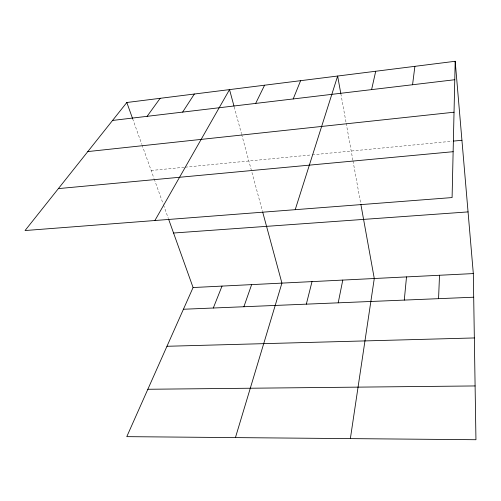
<?xml version="1.0" encoding="UTF-8"?>
<svg xmlns="http://www.w3.org/2000/svg" width="501" height="501" viewBox="0 0 501 501"><rect width="100%" height="100%" fill="white"/><g stroke="black" fill="none" stroke-linecap="round" stroke-linejoin="round"><path stroke-width="0.38" stroke-dasharray="2.5 1.88" d="M151.17 170.484L184.456 167.246M185.232 167.171L311.559 154.89M312.336 154.815L451.877 141.244M132.621 118.681L141.796 144.301M142.052 145.033L154.007 178.419M154.264 179.139L163.288 204.327M163.545 205.047L168.424 218.68M234.192 106.857L241.457 133.673M241.657 134.418L262.499 211.384M340.83 93.656L346.053 122.52M346.191 123.277L352.873 160.214M353.011 160.978L360.714 203.55"/><path stroke-width="0.75" d="M455.19 61.279L452.09 197.569L25.05 230.541L126.822 102.498L455.19 61.279L473.32 273.577L475.95 439.721L126.784 436.647L193.079 287.536L168.68 219.4M438.563 298.665L439.515 275.256M404.288 300.086L406.511 276.903M412.561 84.744L414.884 66.339M350.368 438.613L374.278 278.506L360.852 204.308M338.206 302.829L342.784 280.078M371.598 89.616L375.719 71.255M306.33 304.151L312.01 281.612M235.439 437.598L281.925 283.109L262.706 212.136M295.208 209.687L337.643 76.039L340.83 93.656M243.887 306.737L251.634 284.618M213.301 308.009L222.024 286.09M293.204 98.947L300.613 80.686M255.667 103.413L264.584 85.208M154.903 220.515L229.521 89.61L233.992 106.112M182.633 112.105L194.357 94.025M147.106 116.332L160.138 98.321M112.562 120.44L454.77 79.722M87.813 151.578L454.031 112.218M453.424 141.094L461.935 140.267M58.385 188.608L453.136 151.703M173.559 233.021L468.053 211.904M193.079 287.536L473.32 273.577M183.429 309.249L473.689 297.212M166.965 346.279L474.334 337.95M147.851 389.271L475.098 385.945M126.822 102.498L132.621 118.681"/></g></svg>
